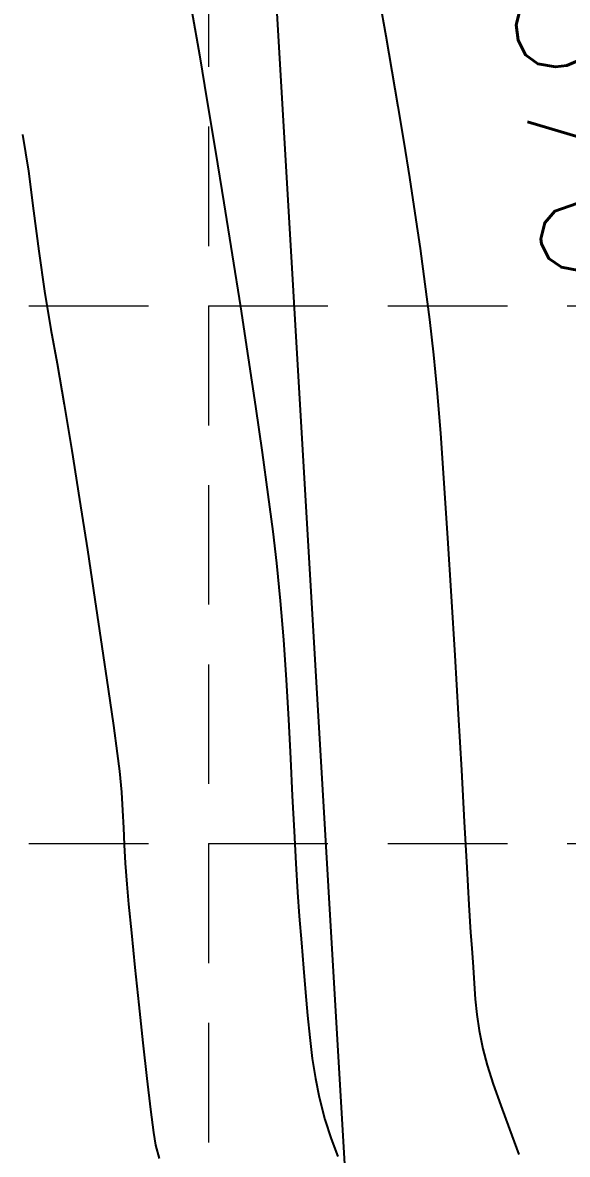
# Model space of a CAD drawing. Header units: inches. Extents: x 2547543 to 2548696, y 7125653 to 7126375.
# Drawn here: x 2548473.37 to 2548491.59, y 7125913.98 to 7125951.86 of the extents above; entities that cross this region are included whole.
import ezdxf

# ---------------------------------------------------------------- set-up
doc = ezdxf.new("R2010")
doc.units = ezdxf.units.IN
doc.header["$MEASUREMENT"] = 0
doc.linetypes.add('HIDDEN', pattern=[0.375, 0.25, -0.125])
for name, color, linetype in [('CONT-MJR', 6, 'Continuous'), ('CONT-MNR', 14, 'Continuous'), ('GRID', 254, 'HIDDEN'), ('V-AREA', 6, 'Continuous')]:
    doc.layers.add(name, color=color, linetype=linetype)
doc.styles.add('L80', font='simplex', dxfattribs={"height": 3.2})

msp = doc.modelspace()

# ---------------------------------------------------------------- linework, layer by layer
at = {"layer": 'CONT-MJR', "color": 35, "elevation": 575}
for points in [[(2548485.304489927, 7125952.592976216), (2548485.513994943, 7125951.415376811)], [(2548485.513994943, 7125951.415376811), (2548485.720603189, 7125950.233301178)], [(2548485.720603189, 7125950.233301178), (2548485.923003958, 7125949.047739482)], [(2548486.119886543, 7125947.859681885), (2548486.309940237, 7125946.670118555)], [(2548486.664318123, 7125944.290435356), (2548486.826020901, 7125943.102295816)], [(2548486.826020901, 7125943.102295816), (2548486.975651959, 7125941.916611202)], [(2548487.224594585, 7125939.571079555), (2548487.342738467, 7125938.119764491)], [(2548487.342738467, 7125938.119764491), (2548487.464192546, 7125936.442409341)], [(2548487.708472538, 7125932.657510193), (2548487.827019069, 7125930.673931902)], [(2548487.940317038, 7125928.712244939), (2548488.046226754, 7125926.834432154)], [(2548488.142608528, 7125925.102476402), (2548488.227322668, 7125923.578360536)], [(2548488.227322668, 7125923.578360536), (2548488.298229486, 7125922.32406741)], [(2548488.390062392, 7125920.872880787), (2548488.437862581, 7125920.246451145)]]:
    msp.add_lwpolyline(points, dxfattribs=at)
at = {"layer": 'CONT-MJR', "color": 35, "extrusion": (0.9865452639691639, 0.1634883547535197, 0), "elevation": 3679206.403503979}
msp.add_lwpolyline([(6613423.513668536, 575.0000000000005), (6613422.309407932, 575.0000000000005)], dxfattribs=at)
at = {"layer": 'CONT-MJR', "color": 35, "extrusion": (0.9885179145095874, 0.1511037150225507, 0), "elevation": 3595981.387165845}
msp.add_lwpolyline([(6659040.192136051, 575.0000000000009), (6659038.988233846, 575.0000000000009)], dxfattribs=at)
at = {"layer": 'CONT-MJR', "color": 35, "extrusion": (0.9896538232732188, 0.1434758170588369, 0), "elevation": 3544520.250289211}
msp.add_lwpolyline([(6686573.007075554, 575.0000000000009), (6686571.805034724, 575.0000000000009)], dxfattribs=at)
at = {"layer": 'CONT-MJR', "color": 35, "extrusion": (0.9934245823312965, 0.1144884239558263, 0), "elevation": 3347567.468597376}
msp.add_lwpolyline([(6787313.614912219, 575.0000000000005), (6787312.424847524, 575.0000000000005)], dxfattribs=at)
at = {"layer": 'CONT-MJR', "color": 35, "extrusion": (0.9953403829078674, 0.09642365971492657, 0), "elevation": 3223721.422314689}
msp.add_lwpolyline([(6847002.1250625, 575), (6847000.956324503, 575)], dxfattribs=at)
at = {"layer": 'CONT-MJR', "color": 35, "extrusion": (0.9977900548752694, 0.06644551446115093, 0), "elevation": 3016341.95967897}
msp.add_lwpolyline([(6940852.953253232, 575.0000000000009), (6940851.107762411, 575.0000000000009)], dxfattribs=at)
at = {"layer": 'CONT-MJR', "color": 35, "extrusion": (0.9980465798960563, 0.06247418953284019, 0), "elevation": 2988696.308791703}
msp.add_lwpolyline([(6952799.96056708, 575.0000000000009), (6952798.013276438, 575.0000000000009)], dxfattribs=at)
at = {"layer": 'CONT-MJR', "color": 35, "extrusion": (0.9983363192366443, 0.05765928973746529, 0), "elevation": 2955124.058222943}
msp.add_lwpolyline([(6967131.402138181, 575), (6967129.437182159, 575)], dxfattribs=at)
at = {"layer": 'CONT-MJR', "color": 35, "extrusion": (0.9984551761229227, 0.05556312872169396, 0), "elevation": 2940489.871005424}
msp.add_lwpolyline([(6973316.563153824, 575), (6973314.828518364, 575)], dxfattribs=at)
at = {"layer": 'CONT-MJR', "color": 35, "extrusion": (0.9982299518869475, 0.0594723730465058, 0), "elevation": 2967772.862083431}
msp.add_lwpolyline([(6961744.45192698, 575.0000000000009), (6961743.527803704, 575.0000000000009)], dxfattribs=at)
at = {"layer": 'CONT-MJR', "color": 35, "extrusion": (0.9975767880235318, 0.0695740756076107, 0), "elevation": 3038092.220057361}
msp.add_lwpolyline([(6931345.062126289, 575), (6931344.532142937, 575)], dxfattribs=at)
at = {"layer": 'CONT-MJR', "color": 35, "extrusion": (0.9980045313402958, 0.06314234256215628, 0), "elevation": 2993350.306327231}
msp.add_lwpolyline([(6950783.165968586, 575), (6950782.610743783, 575)], dxfattribs=at)
at = {"layer": 'CONT-MJR', "color": 35, "extrusion": (0.9975715548730313, 0.06964906968655699, 0), "elevation": 3038613.285739775}
msp.add_lwpolyline([(6931114.936136409, 575.0000000000009), (6931114.418397646, 575.0000000000009)], dxfattribs=at)
at = {"layer": 'CONT-MJR', "color": 35, "extrusion": (0.9951415255954393, 0.09845478167961914, 0), "elevation": 3237687.5595148}
msp.add_lwpolyline([(6840387.200163241, 575.0000000000005), (6840386.684132704, 575.0000000000005)], dxfattribs=at)
at = {"layer": 'CONT-MJR', "color": 35, "extrusion": (0.989589770526385, 0.1439169415653939, 0), "elevation": 3547498.628794424}
msp.add_lwpolyline([(6684965.534705369, 575.0000000000009), (6684964.983726819, 575.0000000000009)], dxfattribs=at)
at = {"layer": 'CONT-MJR', "color": 35, "extrusion": (0.9808264363029002, 0.1948833031569231, 0), "elevation": 3888347.490512463}
msp.add_lwpolyline([(6492630.988126264, 575.0000000000005), (6492630.364530291, 575.0000000000005)], dxfattribs=at)
at = {"layer": 'CONT-MJR', "color": 35, "extrusion": (0.9661611095016924, 0.2579393542801464, 0), "elevation": 4300305.288512267}
msp.add_lwpolyline([(6227428.81797847, 575.0000000000009), (6227428.255881891, 575.0000000000009)], dxfattribs=at)
at = {"layer": 'CONT-MJR', "color": 35, "extrusion": (0.9515058112943541, 0.3076307706863425, 0), "elevation": 4617053.330675823}
msp.add_lwpolyline([(5996357.794383019, 575), (5996357.125363759, 575)], dxfattribs=at)
at = {"layer": 'CONT-MJR', "color": 35, "extrusion": (0.9426761520146154, 0.3337089636538365, 0), "elevation": 4780382.061158284}
msp.add_lwpolyline([(5866977.721328206, 575.0000000000005), (5866976.959676651, 575.0000000000005)], dxfattribs=at)
at = {"layer": 'CONT-MJR', "color": 35, "extrusion": (0.9383437659420649, 0.3457035969116658, 0), "elevation": 4854813.765666674}
msp.add_lwpolyline([(5805536.546841647, 575.0000000000009), (5805535.707787755, 575.0000000000009)], dxfattribs=at)
at = {"layer": 'CONT-MJR', "color": 35, "extrusion": (0.9374988699508036, 0.3479883171041329, 0), "elevation": 4868941.278453013}
msp.add_lwpolyline([(5793692.46514532, 575.0000000000009), (5793691.5642734, 575.0000000000009)], dxfattribs=at)
at = {"layer": 'CONT-MNR', "color": 35, "extrusion": (0.9853423873266179, 0.1705883341189577, 0), "elevation": 3726728.731504919}
msp.add_lwpolyline([(6586761.989705791, 574.0000000000005), (6586760.513981022, 574.0000000000005)], dxfattribs=at)
at = {"layer": 'CONT-MNR', "color": 35}
for points, elevation in [([(2548479.281899202, 7125950.775615442), (2548479.548169175, 7125949.202419175)], 574), ([(2548479.548169175, 7125949.202419175), (2548479.823742112, 7125947.541237362)], 574), ([(2548473.563501914, 7125946.879364314), (2548473.739661704, 7125945.561064155)], 573), ([(2548480.654022891, 7125942.340944165), (2548480.914551868, 7125940.63898569)], 574), ([(2548475.27513005, 7125935.893252173), (2548475.536938157, 7125934.21017998)], 573), ([(2548481.736162534, 7125934.818289463), (2548481.860310982, 7125933.765482589)], 574), ([(2548475.789869701, 7125932.549593052), (2548476.024991605, 7125930.974710135)], 573), ([(2548481.984935382, 7125932.50342861), (2548482.091430985, 7125931.194169864)], 574), ([(2548482.091430985, 7125931.194169864), (2548482.18254891, 7125929.862089525)], 574), ([(2548482.18254891, 7125929.862089525), (2548482.26104028, 7125928.531570768)], 574), ([(2548476.534168757, 7125927.396472909), (2548476.608721374, 7125926.796593498)], 573), ([(2548476.742612046, 7125924.910205893), (2548476.766900194, 7125924.335139679)], 573), ([(2548476.766900194, 7125924.335139679), (2548476.799562145, 7125923.718864911)], 573), ([(2548482.503762617, 7125923.71277503), (2548482.560388023, 7125922.755811789)], 574), ([(2548476.914320418, 7125922.346297594), (2548477.008692411, 7125921.387614566)], 573), ([(2548482.620893599, 7125921.946709173), (2548482.69522193, 7125921.057391276)], 574), ([(2548477.008692411, 7125921.387614566), (2548477.125962481, 7125920.234607155)], 573), ([(2548482.69522193, 7125921.057391276), (2548482.762875316, 7125920.206785086)], 574), ([(2548477.393683646, 7125917.706093892), (2548477.526378136, 7125916.510825395)], 573), ([(2548477.526378136, 7125916.510825395), (2548477.646457494, 7125915.481707224)], 573), ([(2548483.162463096, 7125916.520572306), (2548483.286933835, 7125915.893921904)], 574), ([(2548483.286933835, 7125915.893921904), (2548483.479608697, 7125915.147922145)], 574)]:
    msp.add_lwpolyline(points, dxfattribs=dict(at, elevation=elevation))
at = {"layer": 'CONT-MNR', "color": 35, "extrusion": (0.9880207457686199, 0.1543211130429671, 0), "elevation": 3617628.804691332}
msp.add_lwpolyline([(6647301.31781414, 573), (6647300.073176907, 573)], dxfattribs=at)
at = {"layer": 'CONT-MNR', "color": 35, "extrusion": (0.9870102189361771, 0.1606574857128038, 0), "elevation": 3660212.444082663}
msp.add_lwpolyline([(6623950.681932184, 574), (6623948.941270566, 574)], dxfattribs=at)
at = {"layer": 'CONT-MNR', "color": 35, "extrusion": (0.9917941307466259, 0.1278452275861115, 0), "elevation": 3438579.429378871}
msp.add_lwpolyline([(6741660.77823912, 573), (6741659.41127826, 573)], dxfattribs=at)
at = {"layer": 'CONT-MNR', "color": 35, "extrusion": (0.9874853295677448, 0.1577108870321971, 0), "elevation": 3640425.951513448}
msp.add_lwpolyline([(6634843.902001346, 574), (6634842.1360984, 574)], dxfattribs=at)
at = {"layer": 'CONT-MNR', "color": 35, "extrusion": (0.9903433118745452, 0.1386366640732443, 0), "elevation": 3511781.229631392}
msp.add_lwpolyline([(6703819.262557197, 573.0000000000009), (6703817.907412777, 573.0000000000009)], dxfattribs=at)
at = {"layer": 'CONT-MNR', "color": 35, "extrusion": (0.9879688949046728, 0.154652716435372, 0), "elevation": 3619865.955629782}
msp.add_lwpolyline([(6646081.68341857, 574), (6646079.923809391, 574)], dxfattribs=at)
at = {"layer": 'CONT-MNR', "color": 35, "extrusion": (0.9860632313412653, 0.1663709824363089, 0), "elevation": 3698506.723243318}
msp.add_lwpolyline([(6602638.105989421, 573.0000000000009), (6602636.810693664, 573.0000000000009)], dxfattribs=at)
at = {"layer": 'CONT-MNR', "color": 35, "extrusion": (0.9837846915529546, 0.1793535075376504, 0), "elevation": 3785212.638621916}
msp.add_lwpolyline([(6553314.437459864, 573), (6553313.277830325, 573)], dxfattribs=at)
at = {"layer": 'CONT-MNR', "color": 35, "extrusion": (0.9890647220393841, 0.1474821196523696, 0), "elevation": 3571561.39732849}
msp.add_lwpolyline([(6672161.130195813, 574), (6672159.477764757, 574)], dxfattribs=at)
at = {"layer": 'CONT-MNR', "color": 35, "extrusion": (0.9856493150119796, 0.1688058879791093, 0), "elevation": 3714802.875194692}
msp.add_lwpolyline([(6593480.813304579, 573.0000000000009), (6593479.422124687, 573.0000000000009)], dxfattribs=at)
at = {"layer": 'CONT-MNR', "color": 35, "extrusion": (0.9867694881317068, 0.1621295077778545, 0), "elevation": 3670082.129568988}
msp.add_lwpolyline([(6618476.293963347, 573), (6618474.734950325, 573)], dxfattribs=at)
at = {"layer": 'CONT-MNR', "color": 35, "extrusion": (0.9897431466920097, 0.1428583339403025, 0), "elevation": 3540341.534818358}
msp.add_lwpolyline([(6688777.52122562, 574), (6688775.969663986, 574)], dxfattribs=at)
at = {"layer": 'CONT-MNR', "color": 35, "extrusion": (0.9875363759579371, 0.1573909341730451, 0), "elevation": 3638269.744516531}
msp.add_lwpolyline([(6636015.666127756, 573.0000000000005), (6636014.003061212, 573.0000000000005)], dxfattribs=at)
at = {"layer": 'CONT-MNR', "color": 35, "extrusion": (0.9905760977691047, 0.1369634788129058, 0), "elevation": 3500457.926102204}
msp.add_lwpolyline([(6709734.455483517, 574.0000000000009), (6709733.036292023, 574.0000000000009)], dxfattribs=at)
at = {"layer": 'CONT-MNR', "color": 35, "extrusion": (0.9916512808282897, 0.1289485836743179, 0), "elevation": 3446084.380007015}
msp.add_lwpolyline([(6737820.534608498, 574), (6737819.279257628, 574)], dxfattribs=at)
at = {"layer": 'CONT-MNR', "color": 35, "extrusion": (0.9885981502117048, 0.150577878182672, 0), "elevation": 3592426.25511506}
msp.add_lwpolyline([(6660941.339761641, 573), (6660939.660022581, 573)], dxfattribs=at)
at = {"layer": 'CONT-MNR', "color": 35, "extrusion": (0.9951598557817052, 0.098269331128974, 0), "elevation": 3236407.585372715}
msp.add_lwpolyline([(6841005.610560553, 574.0000000000009), (6841004.342368342, 574.0000000000009)], dxfattribs=at)
at = {"layer": 'CONT-MNR', "color": 35, "extrusion": (0.9894906605790307, 0.1445967932800508, 0), "elevation": 3552079.993516841}
msp.add_lwpolyline([(6682540.686441632, 573.0000000000009), (6682539.245336409, 573.0000000000009)], dxfattribs=at)
at = {"layer": 'CONT-MNR', "color": 35, "extrusion": (0.9900291829721063, 0.1408624040103815, 0), "elevation": 3526841.410193461}
msp.add_lwpolyline([(6695893.720269796, 573.0000000000009), (6695892.494226485, 573.0000000000009)], dxfattribs=at)
at = {"layer": 'CONT-MNR', "color": 35, "extrusion": (0.9986196710579572, 0.05252382865040778, 0), "elevation": 2919245.566384359}
msp.add_lwpolyline([(6982236.360582227, 574.0000000000009), (6982235.054204998, 574.0000000000009)], dxfattribs=at)
at = {"layer": 'CONT-MNR', "color": 35, "extrusion": (0.9908127819488369, 0.1352406415498185, 0), "elevation": 3488778.117287501}
msp.add_lwpolyline([(6715803.293369289, 573), (6715802.346209115, 573)], dxfattribs=at)
at = {"layer": 'CONT-MNR', "color": 35, "extrusion": (0.9988003506181209, 0.0489679446691302, 0), "elevation": 2894367.054572539}
msp.add_lwpolyline([(6992584.671094723, 574.0000000000009), (6992583.415342188, 574.0000000000009)], dxfattribs=at)
at = {"layer": 'CONT-MNR', "color": 35, "extrusion": (0.995550026495031, 0.094234519926316, 0), "elevation": 3208644.24604159}
msp.add_lwpolyline([(6854062.141384001, 573.0000000000009), (6854061.441765999, 573.0000000000009)], dxfattribs=at)
at = {"layer": 'CONT-MNR', "color": 35, "extrusion": (0.997794924393788, 0.06637235007135817, 0), "elevation": 3015821.552598991}
msp.add_lwpolyline([(6941064.50827527, 573), (6941063.891734562, 573)], dxfattribs=at)
at = {"layer": 'CONT-MNR', "color": 35, "extrusion": (0.9988295904058957, 0.04836785430004734, 0), "elevation": 2890165.372109758}
msp.add_lwpolyline([(6994321.095644033, 574), (6994319.914726907, 574)], dxfattribs=at)
at = {"layer": 'CONT-MNR', "color": 35, "extrusion": (0.9988948577931024, 0.0470006710005066, 0), "elevation": 2880583.565679391}
msp.add_lwpolyline([(6998270.208230011, 573), (6998269.632892492, 573)], dxfattribs=at)
at = {"layer": 'CONT-MNR', "color": 35, "extrusion": (0.9986834457845141, 0.05129693086305957, 0), "elevation": 2910665.304408853}
msp.add_lwpolyline([(6985813.798935545, 574), (6985812.717070517, 574)], dxfattribs=at)
at = {"layer": 'CONT-MNR', "color": 35, "extrusion": (0.9972218313170657, 0.07448905385785246, 0), "elevation": 3072200.016809895}
msp.add_lwpolyline([(6916293.075174111, 573.0000000000009), (6916292.374901284, 573.0000000000009)], dxfattribs=at)
at = {"layer": 'CONT-MNR', "color": 35, "extrusion": (0.9957181402976364, 0.09244125205889842, 0), "elevation": 3196293.877484821}
msp.add_lwpolyline([(6859826.426897218, 573.0000000000009), (6859825.749757834, 573.0000000000009)], dxfattribs=at)
at = {"layer": 'CONT-MNR', "color": 35, "extrusion": (0.9972155671780681, 0.07457286757074537, 0), "elevation": 3072786.975889272}
msp.add_lwpolyline([(6916033.450121786, 574), (6916032.63875999, 574)], dxfattribs=at)
at = {"layer": 'CONT-MNR', "color": 35, "extrusion": (0.9945914609778286, 0.1038644585504994, 0), "elevation": 3274823.434821124}
msp.add_lwpolyline([(6822683.220132975, 573.0000000000005), (6822681.956083197, 573.0000000000005)], dxfattribs=at)
at = {"layer": 'CONT-MNR', "color": 35, "extrusion": (0.9967557044486581, 0.0804864314593436, 0), "elevation": 3113754.619893209}
msp.add_lwpolyline([(6897683.332339517, 574.0000000000009), (6897682.517405214, 574.0000000000009)], dxfattribs=at)
at = {"layer": 'CONT-MNR', "color": 35, "extrusion": (0.996150678040169, 0.08765743916012818, 0), "elevation": 3163312.743333496}
msp.add_lwpolyline([(6875095.957998528, 574), (6875095.18063565, 574)], dxfattribs=at)
at = {"layer": 'CONT-MNR', "color": 35, "extrusion": (0.994290864399335, 0.106703687715201, 0), "elevation": 3294289.48826314}
msp.add_lwpolyline([(6813304.218265598, 573), (6813302.939665752, 573)], dxfattribs=at)
at = {"layer": 'CONT-MNR', "color": 35, "extrusion": (0.9948182584854097, 0.1016692312553641, 0), "elevation": 3259763.985079837}
msp.add_lwpolyline([(6829891.654815037, 574.0000000000009), (6829890.914130368, 574.0000000000009)], dxfattribs=at)
at = {"layer": 'CONT-MNR', "color": 35, "extrusion": (0.9923447708089936, 0.1234984042327925, 0), "elevation": 3409013.237952269}
msp.add_lwpolyline([(6756633.768439012, 574.0000000000009), (6756633.063322555, 574.0000000000009)], dxfattribs=at)
at = {"layer": 'CONT-MNR', "color": 35, "extrusion": (0.9880398080581959, 0.1541990197515001, 0), "elevation": 3616812.156982853}
msp.add_lwpolyline([(6647716.256731958, 574.0000000000009), (6647715.585719976, 574.0000000000009)], dxfattribs=at)
at = {"layer": 'CONT-MNR', "color": 35, "extrusion": (0.9919619752336222, 0.1265363176744565, 0), "elevation": 3429680.025133342}
msp.add_lwpolyline([(6746162.219523751, 573.0000000000009), (6746161.440412062, 573.0000000000009)], dxfattribs=at)
at = {"layer": 'CONT-MNR', "color": 35, "extrusion": (0.9505301661536317, 0.3106322636687137, 0), "elevation": 4635949.578422474}
msp.add_lwpolyline([(5981756.117357948, 574), (5981755.436457346, 574)], dxfattribs=at)
at = {"layer": 'CONT-MNR', "color": 35, "extrusion": (0.987447729044791, 0.1579461376681466, 0), "elevation": 3641999.267481079}
msp.add_lwpolyline([(6633946.079865923, 573.0000000000005), (6633945.647983328, 573.0000000000005)], dxfattribs=at)
at = {"layer": 'CONT-MNR', "color": 35, "extrusion": (0.9348585435010298, 0.3550204270786871, 0), "elevation": 4912316.960981777}
msp.add_lwpolyline([(5756958.28281857, 574.0000000000009), (5756957.644522543, 574.0000000000009)], dxfattribs=at)
at = {"layer": 'CONT-MNR', "color": 35, "extrusion": (0.9642965379623337, 0.2648248229941023, 0), "elevation": 4344607.320904946}
msp.add_lwpolyline([(6196594.286531014, 573.0000000000009), (6196593.824846623, 573.0000000000009)], dxfattribs=at)
at = {"layer": 'GRID', "color": 252, "linetype": 'HIDDEN', "lineweight": 0, "ltscale": 16}
for p, q in [((2548479.583313589, 7126356.376313465), (2548479.583313589, 7125726.296813901)), ((2547561.583313602, 7125942.37631347), (2548677.583313586, 7125942.37631347)), ((2547561.583313602, 7125924.376313471), (2548677.583313586, 7125924.376313471))]:
    msp.add_line(p, q, dxfattribs=at)
at = {"layer": 'V-AREA', "color": 7}
msp.add_line((2548488.800716507, 7125834.545948709), (2548465.284300001, 7126234.274800001), dxfattribs=at)

# ---------------------------------------------------------------- texts
at = {"layer": 'CONT-MNR', "color": 35, "insert": (2548493.699219616, 7125953.595857165, 576), "char_height": 4, "width": 15.04761904761904, "attachment_point": 1, "rotation": 276.5582352321237, "style": 'L80'}
msp.add_mtext('\\Fsimplex.shx;\\W1.0000000000;\\T1.0000000000;\\o\\l576', dxfattribs=at)

doc.saveas('drawing.dxf')
